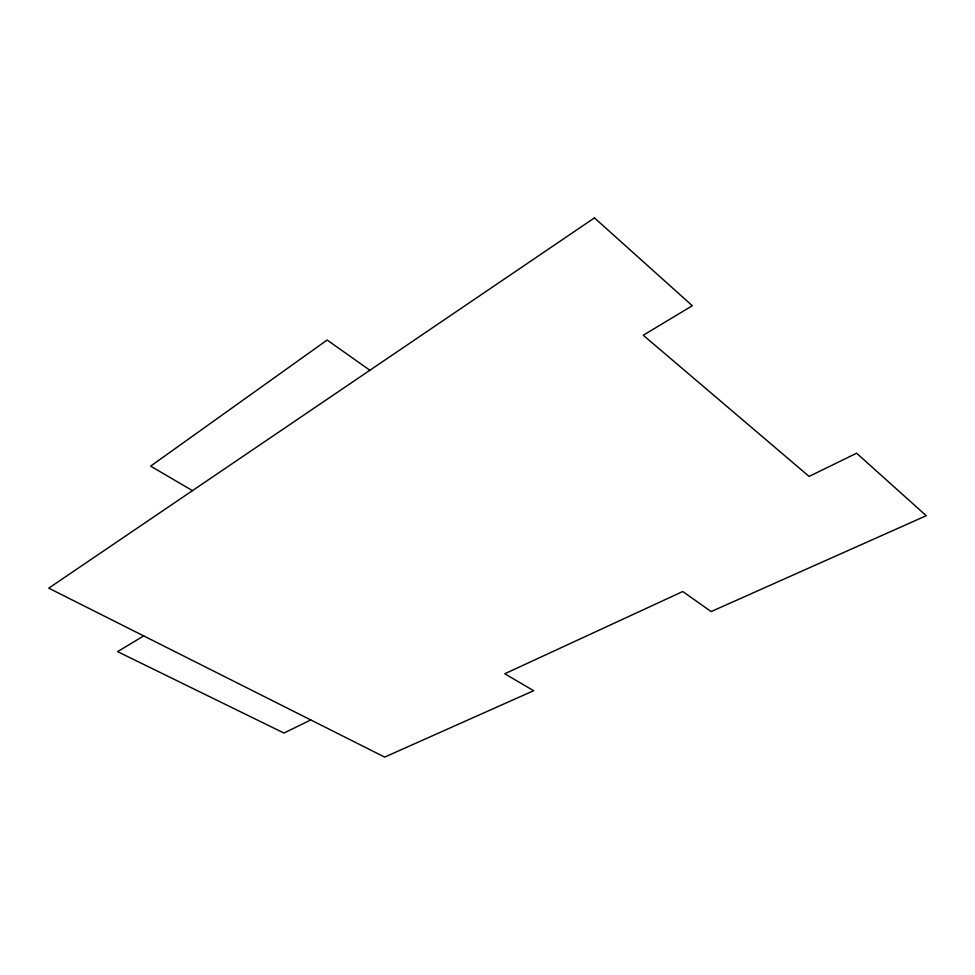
<?xml version="1.0" encoding="UTF-8"?>
<svg xmlns="http://www.w3.org/2000/svg" width="975" height="975" viewBox="0 0 975 975"><rect width="100%" height="100%" fill="white"/><g stroke="black" fill="none" stroke-linecap="round" stroke-linejoin="round"><path stroke-width="1.46" d="M143.703 635.907L117.573 651.641L283.957 733.042L310.781 719.94M192.465 490.644L150.625 466.123L327.125 340.031L369.891 370.268M594.457 217.9L48.75 588.157L384.662 757.1L533.642 690.702L504.758 673.762L682.768 591.52L711.141 611.581L926.25 515.714L856.611 453.217L809.104 476.422L643.256 335.254L692.311 305.736L594.457 217.9"/></g></svg>
